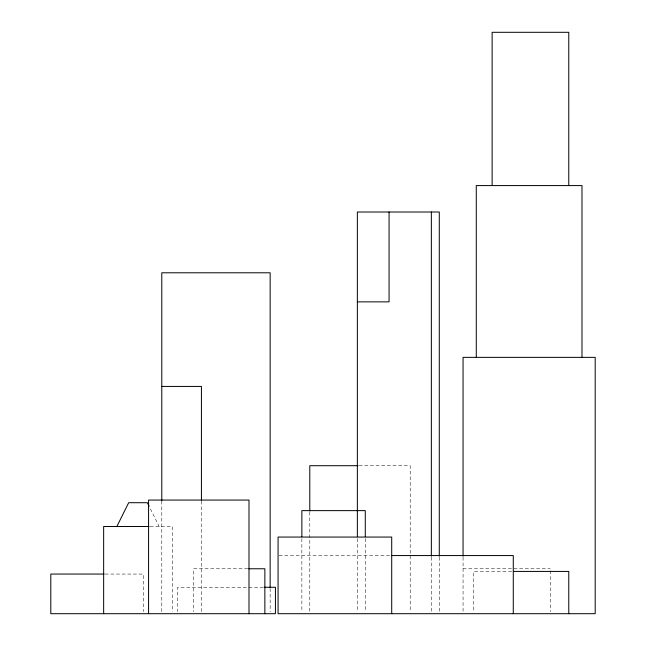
<?xml version="1.0" encoding="UTF-8"?>
<svg xmlns="http://www.w3.org/2000/svg" width="646" height="646" viewBox="0 0 646 646"><rect width="100%" height="100%" fill="white"/><g stroke="black" fill="none" stroke-linecap="round" stroke-linejoin="round"><path stroke-width="0.48" stroke-dasharray="3.23 2.42" d="M358.99 465.709L410.21 465.709L410.21 611.689M150.09 526.49L172.361 526.49L172.361 611.697M279.08 555.56L390.709 555.56M247.773 568.771L193.509 568.771L193.509 611.705M463.061 568.771L550.271 568.771M511.689 571.419L473.639 571.419L473.639 611.689M105.088 574.06L143.291 574.06L143.291 611.722M263.334 587.271L177.65 587.271L177.65 611.746M150.413 508.87L159.15 526.49M550.271 570.773L550.271 611.705M463.061 557.183L463.061 611.705M439.28 557.183L439.28 611.689M431.35 557.183L431.35 611.681M365.281 538.651L365.281 611.697M357.359 538.651L357.359 611.697M309.789 512.02L309.789 611.689M301.86 538.651L301.86 611.697M270.149 588.482L270.149 611.681M201.431 501.07L201.431 611.689M161.791 501.07L161.791 611.689"/><path stroke-width="0.97" d="M116.869 526.49L128.667 502.709L147.353 502.709L149.097 506.23M357.359 301.86L389.07 301.86L389.07 212.009M161.791 386.429L201.431 386.429L201.431 500.061M357.989 465.709L309.789 465.709L309.789 511.01M149.081 526.49L103.651 526.49L103.651 613.7M391.654 555.56L513.279 555.56L513.279 613.7M248.783 568.771L264.86 568.771L264.86 613.7M513.691 571.419L568.771 571.419L568.771 613.7M104.087 574.06L50.8 574.06L50.8 613.7L275.43 613.7L275.43 587.271L264.343 587.271M581.989 357.359L581.989 185.58L476.28 185.58L476.28 357.359M568.771 185.58L568.771 32.3L492.131 32.3L492.131 185.58M463.061 556.174L463.061 357.359L595.2 357.359L595.2 613.7L278.071 613.7L278.071 537.06L391.71 537.06L391.71 613.7M439.28 556.174L439.28 212.009L357.359 212.009L357.359 536.648M431.35 212.009L431.35 556.174M365.281 536.648L365.281 510.631L301.86 510.631L301.86 536.648M270.149 587.472L270.149 272.79L161.791 272.79L161.791 500.739M249.001 613.7L249.001 500.061L148.58 500.061L148.58 613.7"/></g></svg>
